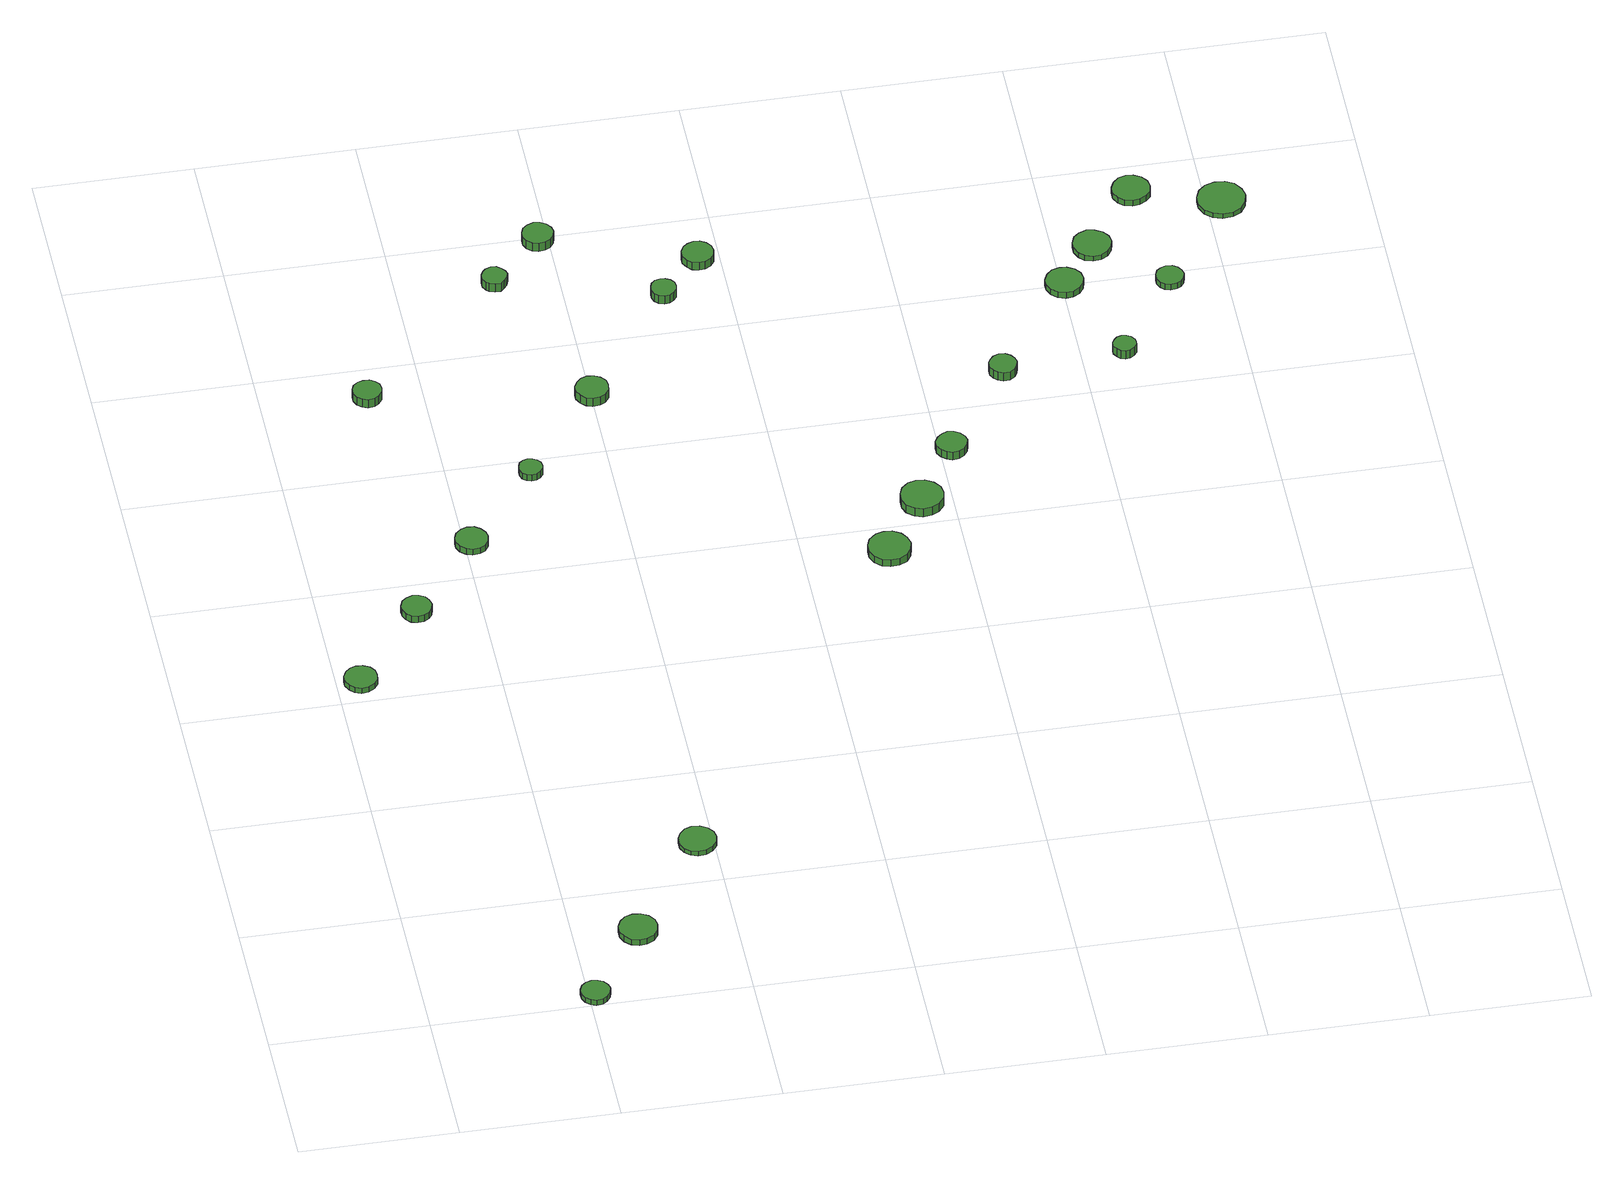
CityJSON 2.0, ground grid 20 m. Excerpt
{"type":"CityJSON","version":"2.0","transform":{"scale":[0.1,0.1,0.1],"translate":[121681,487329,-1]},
"CityObjects":{
"tree1":{"type":"SolitaryVegetationObject","attributes":{"function":"something"},"geometry":[{"type":"MultiSurface","lod":"1","boundaries":[[[0,1,2,3,4,5,6,7,8,9,10,11,12,13,14]],[[15,16,17,18,19,20,21,22,23,24,25,26,27,28,29]],[[0,29,28,1]],[[1,28,27,2]],[[2,27,26,3]],[[3,26,25,4]],[[4,25,24,5]],[[5,24,23,6]],[[6,23,22,7]],[[7,22,21,8]],[[8,21,20,9]],[[9,20,19,10]],[[10,19,18,11]],[[11,18,17,12]],[[12,17,16,13]],[[13,16,15,14]],[[14,15,29,0]]]}]},
"tree2":{"type":"SolitaryVegetationObject","attributes":{"function":"something"},"geometry":[{"type":"MultiSurface","lod":"1","boundaries":[[[30,31,32,33,34,35,36,37,38,39,40,41,42,43,44]],[[45,46,47,48,49,50,51,52,53,54,55,56,57,58,59]],[[30,59,58,31]],[[31,58,57,32]],[[32,57,56,33]],[[33,56,55,34]],[[34,55,54,35]],[[35,54,53,36]],[[36,53,52,37]],[[37,52,51,38]],[[38,51,50,39]],[[39,50,49,40]],[[40,49,48,41]],[[41,48,47,42]],[[42,47,46,43]],[[43,46,45,44]],[[44,45,59,30]]]}]},
"tree3":{"type":"SolitaryVegetationObject","attributes":{"function":"something"},"geometry":[{"type":"MultiSurface","lod":"1","boundaries":[[[60,61,62,63,64,65,66,67,68,69,70,71,72,73,74]],[[75,76,77,78,79,80,81,82,83,84,85,86,87,88,89]],[[60,89,88,61]],[[61,88,87,62]],[[62,87,86,63]],[[63,86,85,64]],[[64,85,84,65]],[[65,84,83,66]],[[66,83,82,67]],[[67,82,81,68]],[[68,81,80,69]],[[69,80,79,70]],[[70,79,78,71]],[[71,78,77,72]],[[72,77,76,73]],[[73,76,75,74]],[[74,75,89,60]]]}]},
"tree4":{"type":"SolitaryVegetationObject","attributes":{"function":"something"},"geometry":[{"type":"MultiSurface","lod":"1","boundaries":[[[90,91,92,93,94,95,96,97,98,99,100,101,102,103,104]],[[105,106,107,108,109,110,111,112,113,114,115,116,117,118,119]],[[90,119,118,91]],[[91,118,117,92]],[[92,117,116,93]],[[93,116,115,94]],[[94,115,114,95]],[[95,114,113,96]],[[96,113,112,97]],[[97,112,111,98]],[[98,111,110,99]],[[99,110,109,100]],[[100,109,108,101]],[[101,108,107,102]],[[102,107,106,103]],[[103,106,105,104]],[[104,105,119,90]]]}]},
"tree5":{"type":"SolitaryVegetationObject","attributes":{"function":"something"},"geometry":[{"type":"MultiSurface","lod":"1","boundaries":[[[120,121,122,123,124,125,126,127,128,129,130,131,132,133,134]],[[135,136,137,138,139,140,141,142,143,144,145,146,147,148,149]],[[120,149,148,121]],[[121,148,147,122]],[[122,147,146,123]],[[123,146,145,124]],[[124,145,144,125]],[[125,144,143,126]],[[126,143,142,127]],[[127,142,141,128]],[[128,141,140,129]],[[129,140,139,130]],[[130,139,138,131]],[[131,138,137,132]],[[132,137,136,133]],[[133,136,135,134]],[[134,135,149,120]]]}]},
"tree6":{"type":"SolitaryVegetationObject","attributes":{"function":"something"},"geometry":[{"type":"MultiSurface","lod":"1","boundaries":[[[150,151,152,153,154,155,156,157,158,159,160,161,162,163,164]],[[165,166,167,168,169,170,171,172,173,174,175,176,177,178,179]],[[150,179,178,151]],[[151,178,177,152]],[[152,177,176,153]],[[153,176,175,154]],[[154,175,174,155]],[[155,174,173,156]],[[156,173,172,157]],[[157,172,171,158]],[[158,171,170,159]],[[159,170,169,160]],[[160,169,168,161]],[[161,168,167,162]],[[162,167,166,163]],[[163,166,165,164]],[[164,165,179,150]]]}]},
"tree7":{"type":"SolitaryVegetationObject","attributes":{"function":"something"},"geometry":[{"type":"MultiSurface","lod":"1","boundaries":[[[180,181,182,183,184,185,186,187,188,189,190,191,192,193,194]],[[195,196,197,198,199,200,201,202,203,204,205,206,207,208,209]],[[180,209,208,181]],[[181,208,207,182]],[[182,207,206,183]],[[183,206,205,184]],[[184,205,204,185]],[[185,204,203,186]],[[186,203,202,187]],[[187,202,201,188]],[[188,201,200,189]],[[189,200,199,190]],[[190,199,198,191]],[[191,198,197,192]],[[192,197,196,193]],[[193,196,195,194]],[[194,195,209,180]]]}]},
"tree8":{"type":"SolitaryVegetationObject","attributes":{"function":"something"},"geometry":[{"type":"MultiSurface","lod":"1","boundaries":[[[210,211,212,213,214,215,216,217,218,219,220,221,222,223,224]],[[225,226,227,228,229,230,231,232,233,234,235,236,237,238,239]],[[210,239,238,211]],[[211,238,237,212]],[[212,237,236,213]],[[213,236,235,214]],[[214,235,234,215]],[[215,234,233,216]],[[216,233,232,217]],[[217,232,231,218]],[[218,231,230,219]],[[219,230,229,220]],[[220,229,228,221]],[[221,228,227,222]],[[222,227,226,223]],[[223,226,225,224]],[[224,225,239,210]]]}]},
"tree9":{"type":"SolitaryVegetationObject","attributes":{"function":"something"},"geometry":[{"type":"MultiSurface","lod":"1","boundaries":[[[240,241,242,243,244,245,246,247,248,249,250,251,252,253,254]],[[255,256,257,258,259,260,261,262,263,264,265,266,267,268,269]],[[240,269,268,241]],[[241,268,267,242]],[[242,267,266,243]],[[243,266,265,244]],[[244,265,264,245]],[[245,264,263,246]],[[246,263,262,247]],[[247,262,261,248]],[[248,261,260,249]],[[249,260,259,250]],[[250,259,258,251]],[[251,258,257,252]],[[252,257,256,253]],[[253,256,255,254]],[[254,255,269,240]]]}]},
"tree10":{"type":"SolitaryVegetationObject","attributes":{"function":"something"},"geometry":[{"type":"MultiSurface","lod":"1","boundaries":[[[270,271,272,273,274,275,276,277,278,279,280,281,282,283,284]],[[285,286,287,288,289,290,291,292,293,294,295,296,297,298,299]],[[270,299,298,271]],[[271,298,297,272]],[[272,297,296,273]],[[273,296,295,274]],[[274,295,294,275]],[[275,294,293,276]],[[276,293,292,277]],[[277,292,291,278]],[[278,291,290,279]],[[279,290,289,280]],[[280,289,288,281]],[[281,288,287,282]],[[282,287,286,283]],[[283,286,285,284]],[[284,285,299,270]]]}]},
"tree11":{"type":"SolitaryVegetationObject","attributes":{"function":"something"},"geometry":[{"type":"MultiSurface","lod":"1","boundaries":[[[300,301,302,303,304,305,306,307,308,309,310,311,312,313,314]],[[315,316,317,318,319,320,321,322,323,324,325,326,327,328,329]],[[300,329,328,301]],[[301,328,327,302]],[[302,327,326,303]],[[303,326,325,304]],[[304,325,324,305]],[[305,324,323,306]],[[306,323,322,307]],[[307,322,321,308]],[[308,321,320,309]],[[309,320,319,310]],[[310,319,318,311]],[[311,318,317,312]],[[312,317,316,313]],[[313,316,315,314]],[[314,315,329,300]]]}]},
"tree12":{"type":"SolitaryVegetationObject","attributes":{"function":"something"},"geometry":[{"type":"MultiSurface","lod":"1","boundaries":[[[330,331,332,333,334,335,336,337,338,339,340,341,342,343,344]],[[345,346,347,348,349,350,351,352,353,354,355,356,357,358,359]],[[330,359,358,331]],[[331,358,357,332]],[[332,357,356,333]],[[333,356,355,334]],[[334,355,354,335]],[[335,354,353,336]],[[336,353,352,337]],[[337,352,351,338]],[[338,351,350,339]],[[339,350,349,340]],[[340,349,348,341]],[[341,348,347,342]],[[342,347,346,343]],[[343,346,345,344]],[[344,345,359,330]]]}]},
"tree13":{"type":"SolitaryVegetationObject","attributes":{"function":"something"},"geometry":[{"type":"MultiSurface","lod":"1","boundaries":[[[360,361,362,363,364,365,366,367,368,369,370,371,372,373,374]],[[375,376,377,378,379,380,381,382,383,384,385,386,387,388,389]],[[360,389,388,361]],[[361,388,387,362]],[[362,387,386,363]],[[363,386,385,364]],[[364,385,384,365]],[[365,384,383,366]],[[366,383,382,367]],[[367,382,381,368]],[[368,381,380,369]],[[369,380,379,370]],[[370,379,378,371]],[[371,378,377,372]],[[372,377,376,373]],[[373,376,375,374]],[[374,375,389,360]]]}]},
"tree14":{"type":"SolitaryVegetationObject","attributes":{"function":"something"},"geometry":[{"type":"MultiSurface","lod":"1","boundaries":[[[390,391,392,393,394,395,396,397,398,399,400,401,402,403,404]],[[405,406,407,408,409,410,411,412,413,414,415,416,417,418,419]],[[390,419,418,391]],[[391,418,417,392]],[[392,417,416,393]],[[393,416,415,394]],[[394,415,414,395]],[[395,414,413,396]],[[396,413,412,397]],[[397,412,411,398]],[[398,411,410,399]],[[399,410,409,400]],[[400,409,408,401]],[[401,408,407,402]],[[402,407,406,403]],[[403,406,405,404]],[[404,405,419,390]]]}]},
"tree15":{"type":"SolitaryVegetationObject","attributes":{"function":"something"},"geometry":[{"type":"MultiSurface","lod":"1","boundaries":[[[420,421,422,423,424,425,426,427,428,429,430,431,432,433,434]],[[435,436,437,438,439,440,441,442,443,444,445,446,447,448,449]],[[420,449,448,421]],[[421,448,447,422]],[[422,447,446,423]],[[423,446,445,424]],[[424,445,444,425]],[[425,444,443,426]],[[426,443,442,427]],[[427,442,441,428]],[[428,441,440,429]],[[429,440,439,430]],[[430,439,438,431]],[[431,438,437,432]],[[432,437,436,433]],[[433,436,435,434]],[[434,435,449,420]]]}]},
"tree16":{"type":"SolitaryVegetationObject","attributes":{"function":"something"},"geometry":[{"type":"MultiSurface","lod":"1","boundaries":[[[450,451,452,453,454,455,456,457,458,459,460,461,462,463,464]],[[465,466,467,468,469,470,471,472,473,474,475,476,477,478,479]],[[450,479,478,451]],[[451,478,477,452]],[[452,477,476,453]],[[453,476,475,454]],[[454,475,474,455]],[[455,474,473,456]],[[456,473,472,457]],[[457,472,471,458]],[[458,471,470,459]],[[459,470,469,460]],[[460,469,468,461]],[[461,468,467,462]],[[462,467,466,463]],[[463,466,465,464]],[[464,465,479,450]]]}]},
"tree17":{"type":"SolitaryVegetationObject","attributes":{"function":"something"},"geometry":[{"type":"MultiSurface","lod":"1","boundaries":[[[480,481,482,483,484,485,486,487,488,489,490,491,492,493,494]],[[495,496,497,498,499,500,501,502,503,504,505,506,507,508,509]],[[480,509,508,481]],[[481,508,507,482]],[[482,507,506,483]],[[483,506,505,484]],[[484,505,504,485]],[[485,504,503,486]],[[486,503,502,487]],[[487,502,501,488]],[[488,501,500,489]],[[489,500,499,490]],[[490,499,498,491]],[[491,498,497,492]],[[492,497,496,493]],[[493,496,495,494]],[[494,495,509,480]]]}]},
"tree18":{"type":"SolitaryVegetationObject","attributes":{"function":"something"},"geometry":[{"type":"MultiSurface","lod":"1","boundaries":[[[510,511,512,513,514,515,516,517,518,519,520,521,522,523,524]],[[525,526,527,528,529,530,531,532,533,534,535,536,537,538,539]],[[510,539,538,511]],[[511,538,537,512]],[[512,537,536,513]],[[513,536,535,514]],[[514,535,534,515]],[[515,534,533,516]],[[516,533,532,517]],[[517,532,531,518]],[[518,531,530,519]],[[519,530,529,520]],[[520,529,528,521]],[[521,528,527,522]],[[522,527,526,523]],[[523,526,525,524]],[[524,525,539,510]]]}]},
"tree19":{"type":"SolitaryVegetationObject","attributes":{"function":"something"},"geometry":[{"type":"MultiSurface","lod":"1","boundaries":[[[540,541,542,543,544,545,546,547,548,549,550,551,552,553,554]],[[555,556,557,558,559,560,561,562,563,564,565,566,567,568,569]],[[540,569,568,541]],[[541,568,567,542]],[[542,567,566,543]],[[543,566,565,544]],[[544,565,564,545]],[[545,564,563,546]],[[546,563,562,547]],[[547,562,561,548]],[[548,561,560,549]],[[549,560,559,550]],[[550,559,558,551]],[[551,558,557,552]],[[552,557,556,553]],[[553,556,555,554]],[[554,555,569,540]]]}]},
"tree20":{"type":"SolitaryVegetationObject","attributes":{"function":"something"},"geometry":[{"type":"MultiSurface","lod":"1","boundaries":[[[570,571,572,573,574,575,576,577,578,579,580,581,582,583,584]],[[585,586,587,588,589,590,591,592,593,594,595,596,597,598,599]],[[570,599,598,571]],[[571,598,597,572]],[[572,597,596,573]],[[573,596,595,574]],[[574,595,594,575]],[[575,594,593,576]],[[576,593,592,577]],[[577,592,591,578]],[[578,591,590,579]],[[579,590,589,580]],[[580,589,588,581]],[[581,588,587,582]],[[582,587,586,583]],[[583,586,585,584]],[[584,585,599,570]]]}]},
"tree21":{"type":"SolitaryVegetationObject","attributes":{"function":"something"},"geometry":[{"type":"MultiSurface","lod":"1","boundaries":[[[600,601,602,603,604,605,606,607,608,609,610,611,612,613,614]],[[615,616,617,618,619,620,621,622,623,624,625,626,627,628,629]],[[600,629,628,601]],[[601,628,627,602]],[[602,627,626,603]],[[603,626,625,604]],[[604,625,624,605]],[[605,624,623,606]],[[606,623,622,607]],[[607,622,621,608]],[[608,621,620,609]],[[609,620,619,610]],[[610,619,618,611]],[[611,618,617,612]],[[612,617,616,613]],[[613,616,615,614]],[[614,615,629,600]]]}]},
"tree22":{"type":"SolitaryVegetationObject","attributes":{"function":"something"},"geometry":[{"type":"MultiSurface","lod":"1","boundaries":[[[630,631,632,633,634,635,636,637,638,639,640,641,642,643,644]],[[645,646,647,648,649,650,651,652,653,654,655,656,657,658,659]],[[630,659,658,631]],[[631,658,657,632]],[[632,657,656,633]],[[633,656,655,634]],[[634,655,654,635]],[[635,654,653,636]],[[636,653,652,637]],[[637,652,651,638]],[[638,651,650,639]],[[639,650,649,640]],[[640,649,648,641]],[[641,648,647,642]],[[642,647,646,643]],[[643,646,645,644]],[[644,645,659,630]]]}]},
"tree23":{"type":"SolitaryVegetationObject","attributes":{"function":"something"},"geometry":[{"type":"MultiSurface","lod":"1","boundaries":[[[660,661,662,663,664,665,666,667,668,669,670,671,672,673,674]],[[675,676,677,678,679,680,681,682,683,684,685,686,687,688,689]],[[660,689,688,661]],[[661,688,687,662]],[[662,687,686,663]],[[663,686,685,664]],[[664,685,684,665]],[[665,684,683,666]],[[666,683,682,667]],[[667,682,681,668]],[[668,681,680,669]],[[669,680,679,670]],[[670,679,678,671]],[[671,678,677,672]],[[672,677,676,673]],[[673,676,675,674]],[[674,675,689,660]]]}]}
},
"vertices":[
[227,19,14],[225,26,14],[220,33,14],[214,36,14],[206,37,14],[199,35,14],[193,30,14],[190,23,14],[190,15,14],[193,8,14],[199,3,14],[206,0,14],[214,1,14],[220,5,14],[225,11,14],[225,11,6],[220,5,6],[214,1,6],[206,0,6],[199,3,6],[193,8,6],[190,15,6],[190,23,6],[193,30,6],[199,35,6],[206,37,6],[214,36,6],[220,33,6],[225,26,6],[227,19,6],
[50,633,17],[49,642,17],[44,649,17],[36,653,17],[27,654,17],[19,651,17],[13,645,17],[9,637,17],[9,629,17],[13,621,17],[19,615,17],[27,612,17],[36,613,17],[44,618,17],[49,625,17],[49,625,9],[44,618,9],[36,613,9],[27,612,9],[19,615,9],[13,621,9],[9,629,9],[9,637,9],[13,645,9],[19,651,9],[27,654,9],[36,653,9],[44,649,9],[49,642,9],[50,633,9],
[304,123,15],[302,133,15],[296,141,15],[287,146,15],[277,147,15],[267,144,15],[260,137,15],[256,128,15],[256,118,15],[260,109,15],[267,102,15],[277,99,15],[287,100,15],[296,105,15],[302,113,15],[302,113,6],[296,105,6],[287,100,6],[277,99,6],[267,102,6],[260,109,6],[256,118,6],[256,128,6],[260,137,6],[267,144,6],[277,147,6],[287,146,6],[296,141,6],[302,133,6],[304,123,6],
[139,748,18],[137,756,18],[133,763,18],[126,767,18],[118,768,18],[110,765,18],[104,760,18],[101,752,18],[101,744,18],[104,737,18],[110,731,18],[118,729,18],[126,730,18],[133,734,18],[137,740,18],[137,740,8],[133,734,8],[126,730,8],[118,729,8],[110,731,8],[104,737,8],[101,744,8],[101,752,8],[104,760,8],[110,765,8],[118,768,8],[126,767,8],[133,763,8],[137,756,8],[139,748,8],
[404,271,13],[402,281,13],[396,289,13],[387,294,13],[377,295,13],[368,292,13],[361,285,13],[357,276,13],[357,266,13],[361,257,13],[368,251,13],[377,248,13],[387,249,13],[396,254,13],[402,262,13],[402,262,6],[396,254,6],[387,249,6],[377,248,6],[368,251,6],[361,257,6],[357,266,6],[357,276,6],[361,285,6],[368,292,6],[377,295,6],[387,294,6],[396,289,6],[402,281,6],[404,271,6],
[229,860,17],[227,868,17],[222,875,17],[215,880,17],[206,881,17],[198,878,17],[191,872,17],[188,864,17],[188,856,17],[191,848,17],[198,842,17],[206,839,17],[215,840,17],[222,844,17],[227,851,17],[227,851,8],[222,844,8],[215,840,8],[206,839,8],[198,842,8],[191,848,8],[188,856,8],[188,864,8],[191,872,8],[198,878,8],[206,881,8],[215,880,8],[222,875,8],[227,868,8],[229,860,8],
[149,1145,22],[148,1153,22],[143,1159,22],[137,1163,22],[129,1163,22],[122,1161,22],[116,1156,22],[113,1149,22],[113,1142,22],[116,1135,22],[122,1130,22],[129,1127,22],[137,1128,22],[143,1132,22],[148,1138,22],[148,1138,9],[143,1132,9],[137,1128,9],[129,1127,9],[122,1130,9],[116,1135,9],[113,1142,9],[113,1149,9],[116,1156,9],[122,1161,9],[129,1163,9],[137,1163,9],[143,1159,9],[148,1153,9],[149,1145,9],
[317,975,18],[316,981,18],[312,986,18],[307,989,18],[301,990,18],[295,988,18],[290,984,18],[288,978,18],[288,972,18],[290,966,18],[295,962,18],[301,960,18],[307,961,18],[312,964,18],[316,969,18],[316,969,8],[312,964,8],[307,961,8],[301,960,8],[295,962,8],[290,966,8],[288,972,8],[288,978,8],[290,984,8],[295,988,8],[301,990,8],[307,989,8],[312,986,8],[316,981,8],[317,975,8],
[336,1317,29],[334,1323,29],[330,1328,29],[325,1332,29],[318,1333,29],[311,1330,29],[307,1326,29],[304,1320,29],[304,1313,29],[307,1307,29],[311,1303,29],[318,1301,29],[325,1301,29],[330,1305,29],[334,1310,29],[334,1310,16],[330,1305,16],[325,1301,16],[318,1301,16],[311,1303,16],[307,1307,16],[304,1313,16],[304,1320,16],[307,1326,16],[311,1330,16],[318,1333,16],[325,1332,16],[330,1328,16],[334,1323,16],[336,1317,16],
[421,1099,24],[420,1108,24],[414,1115,24],[407,1119,24],[398,1120,24],[390,1117,24],[384,1111,24],[380,1103,24],[380,1095,24],[384,1087,24],[390,1081,24],[398,1078,24],[407,1079,24],[414,1083,24],[420,1090,24],[420,1090,11],[414,1083,11],[407,1079,11],[398,1078,11],[390,1081,11],[384,1087,11],[380,1095,11],[380,1103,11],[384,1111,11],[390,1117,11],[398,1120,11],[407,1119,11],[414,1115,11],[420,1108,11],[421,1099,11],
[406,1387,26],[404,1395,26],[399,1402,26],[392,1406,26],[384,1407,26],[376,1404,26],[370,1399,26],[367,1391,26],[367,1383,26],[370,1376,26],[376,1370,26],[384,1368,26],[392,1369,26],[399,1373,26],[404,1379,26],[404,1379,13],[399,1373,13],[392,1369,13],[384,1368,13],[376,1370,13],[370,1376,13],[367,1383,13],[367,1391,13],[370,1399,13],[376,1404,13],[384,1407,13],[392,1406,13],[399,1402,13],[404,1395,13],[406,1387,13],
[535,1264,24],[534,1271,24],[530,1276,24],[524,1279,24],[518,1280,24],[511,1278,24],[506,1273,24],[504,1267,24],[504,1261,24],[506,1255,24],[511,1250,24],[518,1248,24],[524,1249,24],[530,1252,24],[534,1257,24],[534,1257,11],[530,1252,11],[524,1249,11],[518,1248,11],[511,1250,11],[506,1255,11],[504,1261,11],[504,1267,11],[506,1273,11],[511,1278,11],[518,1280,11],[524,1279,11],[530,1276,11],[534,1271,11],[535,1264,11],
[733,755,17],[730,766,17],[724,775,17],[714,781,17],[703,782,17],[693,779,17],[684,771,17],[680,761,17],[680,750,17],[684,740,17],[693,732,17],[703,729,17],[714,730,17],[724,735,17],[730,744,17],[730,744,6],[724,735,6],[714,730,6],[703,729,6],[693,732,6],[684,740,6],[680,750,6],[680,761,6],[684,771,6],[693,779,6],[703,782,6],[714,781,6],[724,775,6],[730,766,6],[733,755,6],
[593,1326,19],[591,1334,19],[586,1341,19],[579,1345,19],[571,1346,19],[563,1343,19],[557,1338,19],[553,1330,19],[553,1322,19],[557,1314,19],[563,1308,19],[571,1306,19],[579,1307,19],[586,1311,19],[591,1318,19],[591,1318,7],[586,1311,7],[579,1307,7],[571,1306,7],[563,1308,7],[557,1314,7],[553,1322,7],[553,1330,7],[557,1338,7],[563,1343,7],[571,1346,7],[579,1345,7],[586,1341,7],[591,1334,7],[593,1326,7],
[788,837,20],[786,848,20],[779,857,20],[769,863,20],[758,864,20],[748,861,20],[739,853,20],[735,843,20],[735,832,20],[739,822,20],[748,814,20],[758,811,20],[769,812,20],[779,817,20],[786,826,20],[786,826,7],[779,817,7],[769,812,7],[758,811,7],[748,814,7],[739,822,7],[735,832,7],[735,843,7],[739,853,7],[748,861,7],[758,864,7],[769,863,7],[779,857,7],[786,848,7],[788,837,7],
[833,922,24],[831,929,24],[826,936,24],[819,940,24],[811,941,24],[804,938,24],[798,933,24],[794,926,24],[794,917,24],[798,910,24],[804,905,24],[811,902,24],[819,903,24],[826,907,24],[831,914,24],[831,914,12],[826,907,12],[819,903,12],[811,902,12],[804,905,12],[798,910,12],[794,917,12],[794,926,12],[798,933,12],[804,938,12],[811,941,12],[819,940,12],[826,936,12],[831,929,12],[833,922,12],
[918,1050,26],[916,1057,26],[912,1063,26],[906,1067,26],[898,1068,26],[891,1065,26],[886,1060,26],[883,1054,26],[883,1046,26],[886,1040,26],[891,1035,26],[898,1032,26],[906,1033,26],[912,1037,26],[916,1043,26],[916,1043,13],[912,1037,13],[906,1033,13],[898,1032,13],[891,1035,13],[886,1040,13],[883,1046,13],[883,1054,13],[886,1060,13],[891,1065,13],[898,1068,13],[906,1067,13],[912,1063,13],[916,1057,13],[918,1050,13],
[1027,1198,16],[1025,1208,16],[1019,1216,16],[1010,1221,16],[1001,1222,16],[991,1219,16],[984,1212,16],[980,1203,16],[980,1194,16],[984,1185,16],[991,1178,16],[1001,1175,16],[1010,1176,16],[1019,1181,16],[1025,1189,16],[1025,1189,7],[1019,1181,7],[1010,1176,7],[1001,1175,7],[991,1178,7],[984,1185,7],[980,1194,7],[980,1203,7],[984,1212,7],[991,1219,7],[1001,1222,7],[1010,1221,7],[1019,1216,7],[1025,1208,7],[1027,1198,7],
[1068,1065,22],[1067,1070,22],[1063,1075,22],[1058,1078,22],[1052,1079,22],[1046,1077,22],[1042,1073,22],[1039,1068,22],[1039,1062,22],[1042,1056,22],[1046,1052,22],[1052,1050,22],[1058,1051,22],[1063,1054,22],[1067,1059,22],[1067,1059,9],[1063,1054,9],[1058,1051,9],[1052,1050,9],[1046,1052,9],[1042,1056,9],[1039,1062,9],[1039,1068,9],[1042,1073,9],[1046,1077,9],[1052,1079,9],[1058,1078,9],[1063,1075,9],[1067,1070,9],[1068,1065,9],
[1073,1260,15],[1071,1270,15],[1065,1278,15],[1056,1283,15],[1046,1285,15],[1036,1281,15],[1029,1275,15],[1025,1265,15],[1025,1255,15],[1029,1246,15],[1036,1239,15],[1046,1236,15],[1056,1237,15],[1065,1242,15],[1071,1251,15],[1071,1251,7],[1065,1242,7],[1056,1237,7],[1046,1236,7],[1036,1239,7],[1029,1246,7],[1025,1255,7],[1025,1265,7],[1029,1275,7],[1036,1281,7],[1046,1285,7],[1056,1283,7],[1065,1278,7],[1071,1270,7],[1073,1260,7],
[1149,1184,16],[1147,1191,16],[1143,1197,16],[1137,1201,16],[1129,1202,16],[1122,1199,16],[1117,1195,16],[1114,1188,16],[1114,1181,16],[1117,1174,16],[1122,1169,16],[1129,1167,16],[1137,1168,16],[1143,1171,16],[1147,1177,16],[1147,1177,7],[1143,1171,7],[1137,1168,7],[1129,1167,7],[1122,1169,7],[1117,1174,7],[1114,1181,7],[1114,1188,7],[1117,1195,7],[1122,1199,7],[1129,1202,7],[1137,1201,7],[1143,1197,7],[1147,1191,7],[1149,1184,7],
[1137,1350,16],[1135,1360,16],[1129,1368,16],[1120,1373,16],[1111,1374,16],[1101,1371,16],[1094,1364,16],[1090,1355,16],[1090,1345,16],[1094,1336,16],[1101,1330,16],[1111,1327,16],[1120,1328,16],[1129,1333,16],[1135,1340,16],[1135,1340,7],[1129,1333,7],[1120,1328,7],[1111,1327,7],[1101,1330,7],[1094,1336,7],[1090,1345,7],[1090,1355,7],[1094,1364,7],[1101,1371,7],[1111,1374,7],[1120,1373,7],[1129,1368,7],[1135,1360,7],[1137,1350,7],
[1249,1315,14],[1246,1327,14],[1239,1338,14],[1228,1344,14],[1215,1345,14],[1203,1341,14],[1194,1333,14],[1189,1321,14],[1189,1309,14],[1194,1297,14],[1203,1289,14],[1215,1285,14],[1228,1286,14],[1239,1292,14],[1246,1303,14],[1246,1303,7],[1239,1292,7],[1228,1286,7],[1215,1285,7],[1203,1289,7],[1194,1297,7],[1189,1309,7],[1189,1321,7],[1194,1333,7],[1203,1341,7],[1215,1345,7],[1228,1344,7],[1239,1338,7],[1246,1327,7],[1249,1315,7]
]}
